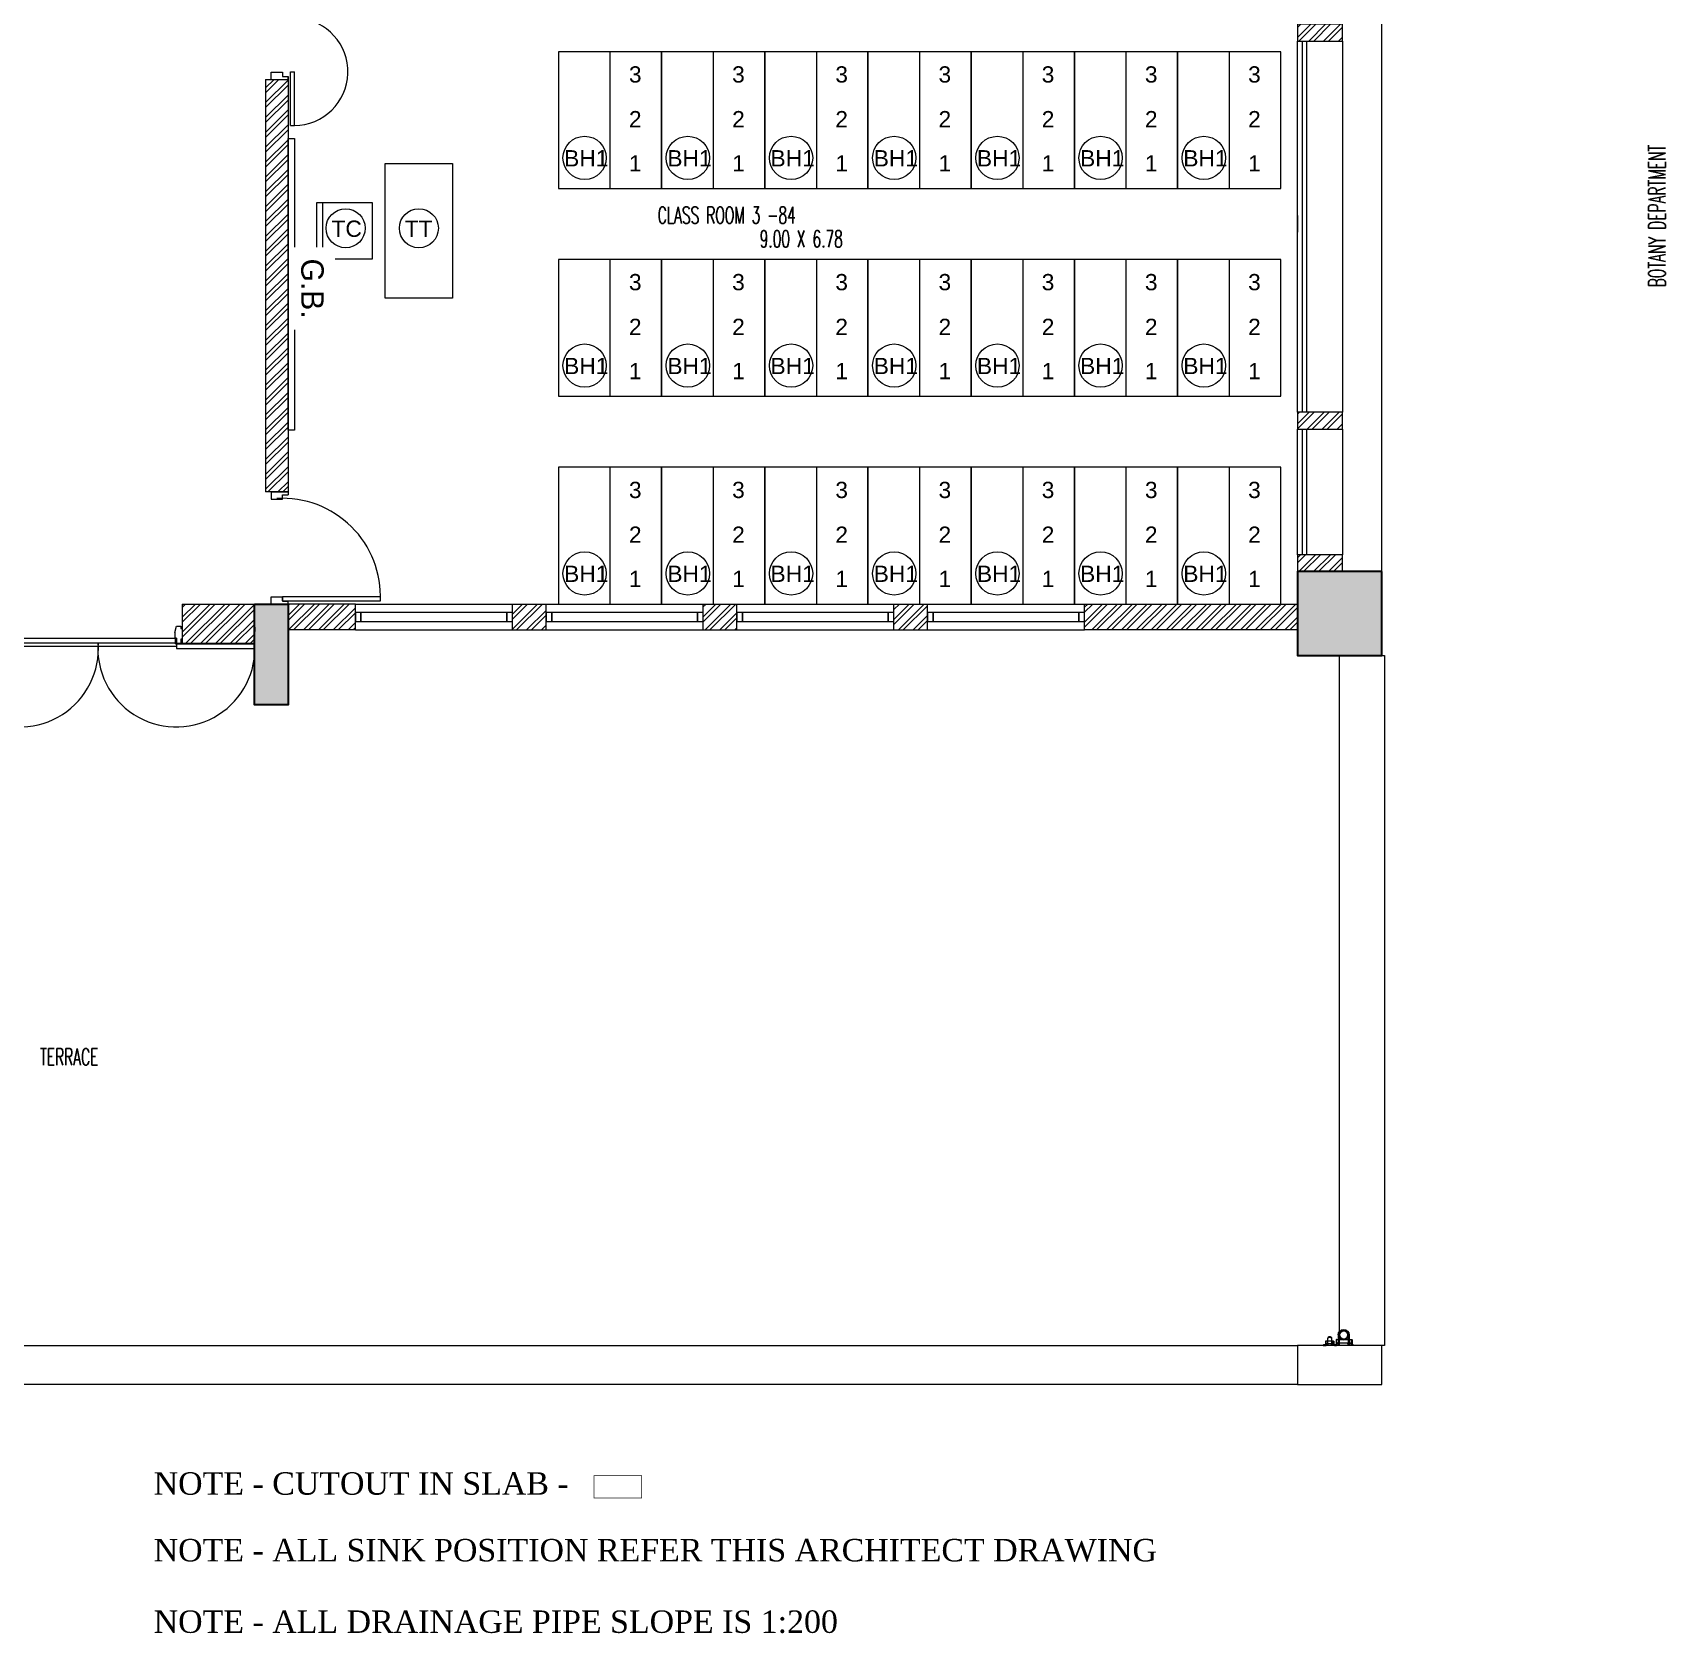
# Model space of a CAD drawing. Header units: inches. Extents: x 5899882 to 5988838, y -468923 to -96891.
# Drawn here: x 5967952 to 5982508, y -399500 to -385227 of the extents above; entities that cross this region are included whole.
import ezdxf

# ---------------------------------------------------------------- set-up
doc = ezdxf.new("R2010")
doc.units = ezdxf.units.IN
doc.header["$MEASUREMENT"] = 0
doc.linetypes.add('1', pattern=[0])
for name, color, linetype in [('0 slc sleeve', 5, 'Continuous'), ('0- SLC ARCH LAYOUT', 7, 'Continuous'), ('0- SLC HIDE BOX & CUTOUT', 6, 'Continuous'), ('0-SLC- Waste water down take', 6, 'Continuous'), ('0-SLC-100mm Soil Pipe', 190, 'Continuous'), ('0-SLC-DOMESTIC LINE', 5, 'DOMESTIC_LINE')]:
    doc.layers.add(name, color=color, linetype=linetype)
for name, color, linetype, lineweight in [('0-SLC-CLAMPS', 7, 'Continuous', 9), ('0-SLC-P-Angle', 6, 'Continuous', 0), ('ARCL-BOARD', 8, 'Continuous', 9), ('ARCL-HATCH-B', 8, 'Continuous', 5), ('ARLC-COL', 8, 'Continuous', 30), ('ARLC-DOOR-W', 8, 'Continuous', 5), ('ARLC-ELE0', 8, 'Continuous', 9), ('ARLC-FUR (NOMN)', 8, 'Continuous', 9), ('ARLC-FURN', 8, 'Continuous', 9), ('ARLC-HATCH-C', 8, 'Continuous', 5), ('ARLC-TEXT0', 8, 'Continuous', 20), ('ARLC-WALL', 8, 'Continuous', 15)]:
    doc.layers.add(name, color=color, linetype=linetype, lineweight=lineweight)
doc.styles.add('ARIAL', font='tahoma.ttf')
doc.styles.add('RS', font='simplex8.shx', dxfattribs={"width": 0.6, "height": 150})
doc.styles.get("Standard").update_dxf_attribs({"font": 'arial.ttf'})
doc.styles.add('swati', font='GOTHIC.TTF')
doc.linetypes.add('DOMESTIC_LINE', pattern='A,0.5,-0.2,["DWS",ARIAL,S=0.1,R=0,X=-0.1,Y=-0.05],-0.25', length=0.95)
pattern_1 = [(45, (-5568073.5, 103535), (-66.2912607, 66.2912607), []), (45, (-5568029.31, 103535), (-66.2912607, 66.2912607), [])]

# ---------------------------------------------------------------- blocks, each defined once
blk = doc.blocks.new('frame')
at = {"layer": 'ARLC-DOOR-W', "ltscale": 0.1}
for p, q in [((5733136, -31004), (5733136, -30979)), ((5733286, -31004), (5733286, -30939)), ((5733136, -31004), (5733286, -31004))]:
    blk.add_line(p, q, dxfattribs=at)
blk.add_lwpolyline([(5733286, -30939), (5733186, -30939), (5733186, -30979), (5733136, -30979)], dxfattribs=at)
blk = doc.blocks.new('gfhmk')
at = {"layer": 'ARLC-DOOR-W', "ltscale": 0.1}
for p, q in [((5733137, -36608), (5732262, -36608)), ((5733137, -36568), (5732263, -36568)), ((5733137, -36568), (5733137, -36608))]:
    blk.add_line(p, q, dxfattribs=at)
blk.add_arc((5733137, -36608), 875, 177.3797, 273.233, dxfattribs=at)
blk = doc.blocks.new('jjuj')
at = {"layer": 'ARLC-DOOR-W', "ltscale": 0.1}
for p, q in [((5733136, -29654), (5733136, -29679)), ((5733286, -29654), (5733286, -29719))]:
    blk.add_line(p, q, dxfattribs=at)
blk.add_lwpolyline([(5733286, -29719), (5733186, -29719), (5733186, -29679), (5733136, -29679)], dxfattribs=at)
blk = doc.blocks.new('dfg2154')
at = {"layer": 'ARLC-FURN'}
blk.add_line((5964549, -129277), (5965049, -129277), dxfattribs=at)
blk.add_lwpolyline([(5964549, -129329), (5965049, -129329), (5965049, -128829), (5964549, -128829)], close=True, dxfattribs=at)
blk = doc.blocks.new('Bennch classroom 2')
at = {"layer": 'ARLC-FURN'}
blk.add_lwpolyline([(5595529, -131192), (5596449, -131192), (5596449, -129972), (5595529, -129972)], close=True, dxfattribs=at)
blk.add_lwpolyline([(5595989, -129972), (5595989, -131192)], dxfattribs=at)
for s, p in [('3', (5596158, -130247)), ('2', (5596158, -130646)), ('1', (5596158, -131040))]:
    blk.add_text(s, height=145, dxfattribs=at).set_placement(p)
blk = doc.blocks.new('A$C250334D4')
at = {"layer": 'ARCL-HATCH-B'}
h = blk.add_hatch(dxfattribs=at)
h.set_pattern_fill('ANSI32', color=256, scale=250)
h.set_pattern_definition(pattern_1)
h.paths.add_polyline_path([(34445, -28045), (34045, -28045), (34045, -28195), (34125, -28195), (34445, -28195)])
h = blk.add_hatch(dxfattribs=at)
h.set_pattern_fill('ANSI32', color=256, scale=250)
h.set_pattern_definition(pattern_1)
h.paths.add_polyline_path([(25045, -28537), (24845, -28537), (24845, -32215), (25045, -32215)])
h = blk.add_hatch(dxfattribs=at)
h.set_pattern_fill('ANSI32', color=256, scale=250)
h.set_pattern_definition(pattern_1)
h.paths.add_polyline_path([(34445, -31505), (34045, -31505), (34045, -31655), (34125, -31655), (34445, -31655), (34445, -31655)])
h = blk.add_hatch(dxfattribs=at)
h.set_pattern_fill('ANSI32', color=256, scale=250)
h.set_pattern_definition(pattern_1)
h.paths.add_polyline_path([(34445, -32775), (34045, -32775), (34045, -32925), (34445, -32925)])
h = blk.add_hatch(dxfattribs=at)
h.set_pattern_fill('ANSI32', color=256, scale=250)
h.set_pattern_definition(pattern_1)
h.paths.add_polyline_path([(24745, -33215), (24101, -33215), (24101, -33565), (24745, -33565)])
h = blk.add_hatch(dxfattribs=at)
h.set_pattern_fill('ANSI32', color=256, scale=250)
h.set_pattern_definition(pattern_1)
h.paths.add_polyline_path([(25645, -33215), (25045, -33215), (25045, -33445), (25645, -33445)])
h = blk.add_hatch(dxfattribs=at)
h.set_pattern_fill('ANSI32', color=256, scale=250)
h.set_pattern_definition(pattern_1)
h.paths.add_polyline_path([(27345, -33215), (27045, -33215), (27045, -33445), (27345, -33445)])
h = blk.add_hatch(dxfattribs=at)
h.set_pattern_fill('ANSI32', color=256, scale=250)
h.set_pattern_definition(pattern_1)
h.paths.add_polyline_path([(29045, -33215), (28745, -33215), (28745, -33445), (29045, -33445)])
h = blk.add_hatch(dxfattribs=at)
h.set_pattern_fill('ANSI32', color=256, scale=250)
h.set_pattern_definition(pattern_1)
h.paths.add_polyline_path([(30745, -33215), (30445, -33215), (30445, -33290), (30445, -33290), (30445, -33370), (30445, -33445), (30745, -33445)])
h = blk.add_hatch(dxfattribs=at)
h.set_pattern_fill('ANSI32', color=256, scale=250)
h.set_pattern_definition(pattern_1)
h.paths.add_polyline_path([(34045, -33215), (32145, -33215), (32145, -33290), (32145, -33290), (32145, -33370), (32145, -33445), (34045, -33445)])
at = {"layer": 'ARLC-HATCH-C', "ltscale": 0.1}
for points in [[(34045, -32925), (34045, -33675), (34795, -33675), (34795, -32925)], [(24745, -34115), (24745, -33215), (25045, -33215), (25045, -34115)]]:
    blk.add_hatch(color=256, dxfattribs=at).paths.add_polyline_path(points)
at = {"layer": 'ARCL-BOARD'}
blk.add_lwpolyline([(25103, -31664), (25045, -31664), (25045, -29064), (25103, -29064)], close=True, dxfattribs=at)
at = {"layer": 'ARLC-COL'}
for points in [[(34795, -32925), (34045, -32925), (34045, -33675), (34795, -33675)], [(24745, -33215), (25045, -33215), (25045, -34115), (24745, -34115)]]:
    blk.add_lwpolyline(points, close=True, dxfattribs=at)
at = {"layer": 'ARLC-DOOR-W', "ltscale": 0.1}
for p, q in [((34085, -28195), (34085, -31505)), ((25066, -28947), (25066, -28469)), ((25066, -28469), (25101, -28469)), ((25101, -28947), (25101, -28469)), ((25066, -28947), (25101, -28947)), ((34085, -31655), (34085, -32775)), ((24049, -33571), (24748, -33571)), ((24049, -33571), (24049, -33611)), ((24049, -33611), (24748, -33611))]:
    blk.add_line(p, q, dxfattribs=at)
at = {"layer": 'ARLC-DOOR-W', "extrusion": (4.56449e-15, -1.72488e-07, 1)}
for p, q in [((24036, -33469), (24049, -33413)), ((24049, -33413), (24089, -33413)), ((24089, -33413), (24089, -33433)), ((24089, -33433), (24101, -33433)), ((24049, -33518), (24036, -33518)), ((24042, -33529), (24042, -33568)), ((24045, -33529), (24045, -33564)), ((24046, -33529), (24046, -33564)), ((24049, -33518), (24049, -33563)), ((24049, -33563), (24089, -33563)), ((24101, -33528), (24089, -33528)), ((24089, -33528), (24089, -33563))]:
    blk.add_line(p, q, dxfattribs=at)
at = {"layer": 'ARLC-DOOR-W'}
for p, q in [((24036, -33469), (24036, -33518)), ((24748, -33421), (24748, -33461)), ((22661, -33520), (24042, -33520)), ((22661, -33560), (24042, -33560)), ((24042, -33560), (24042, -33520)), ((24045, -33529), (24042, -33529)), ((24049, -33529), (24046, -33529)), ((24049, -33529), (24049, -33568)), ((25047, -33540), (25047, -33505))]:
    blk.add_line(p, q, dxfattribs=at)
for points in [[(34045, -28195), (34125, -28195), (34125, -31505), (34045, -31505)], [(34045, -31655), (34125, -31655), (34125, -32775), (34045, -32775)], [(25645, -33370), (25695, -33370), (25695, -33290), (25645, -33290)], [(25695, -33290), (25695, -33370), (26995, -33370), (26995, -33290)], [(26995, -33370), (27045, -33370), (27045, -33290), (26995, -33290)], [(27345, -33370), (27395, -33370), (27395, -33290), (27345, -33290)], [(27395, -33290), (27395, -33370), (28695, -33370), (28695, -33290)], [(28695, -33370), (28745, -33370), (28745, -33290), (28695, -33290)], [(29045, -33370), (29095, -33370), (29095, -33290), (29045, -33290)], [(29095, -33290), (29095, -33370), (30395, -33370), (30395, -33290)], [(30395, -33370), (30445, -33370), (30445, -33290), (30395, -33290)], [(30745, -33370), (30795, -33370), (30795, -33290), (30745, -33290)], [(30795, -33290), (30795, -33370), (32095, -33370), (32095, -33290)], [(32095, -33370), (32145, -33370), (32145, -33290), (32095, -33290)]]:
    blk.add_lwpolyline(points, close=True, dxfattribs=at)
blk.add_circle((24045, -33568), 3.5, dxfattribs=at)
for centre, radius, start, end in [((25101, -28469), 478, 270, 86.4367), ((22654, -33611), 700, 180, 4.1593), ((24049, -33611), 700, 175.8407, 0)]:
    blk.add_arc(centre, radius, start, end, dxfattribs=at)
at = {"layer": 'ARLC-ELE0'}
for p, q in [((34795, -32925), (34795, -26775)), ((34445, -28195), (34445, -31505)), ((34445, -31655), (34445, -32775))]:
    blk.add_line(p, q, dxfattribs=at)
at = {"layer": 'ARLC-ELE0', "ltscale": 0.006}
for p, q in [((25645, -33215), (27045, -33215)), ((27345, -33215), (28745, -33215)), ((29045, -33215), (30445, -33215)), ((30745, -33215), (32145, -33215)), ((25645, -33445), (27045, -33445)), ((27345, -33445), (28745, -33445)), ((29045, -33445), (30445, -33445)), ((30745, -33445), (32145, -33445))]:
    blk.add_line(p, q, dxfattribs=at)
at = {"layer": 'ARLC-ELE0'}
for points in [[(34420, -33675), (34820, -33675), (34820, -39825), (34420, -39825)], [(34045, -39825), (34045, -40175), (13645, -40175), (13645, -39825)], [(34795, -39825), (34045, -39825), (34045, -40175), (34795, -40175)]]:
    blk.add_lwpolyline(points, close=True, dxfattribs=at)
at = {"layer": 'ARLC-FUR (NOMN)'}
for centre, radius in [((27689, -29237), 193), ((28609, -29237), 193), ((29529, -29237), 193), ((30449, -29237), 193), ((31369, -29237), 193), ((32289, -29237), 193), ((33209, -29237), 193), ((25558, -29864), 174), ((26211, -29864), 174), ((27689, -31089), 193), ((28609, -31089), 193), ((29529, -31089), 193), ((30449, -31089), 193), ((31369, -31089), 193), ((32289, -31089), 193), ((33209, -31089), 193), ((27689, -32942), 193), ((28609, -32942), 193), ((29529, -32942), 193), ((30449, -32942), 193), ((31369, -32942), 193), ((32289, -32942), 193), ((33209, -32942), 193)]:
    blk.add_circle(centre, radius, dxfattribs=at)
at = {"layer": 'ARLC-FURN', "ltscale": 0.1}
blk.add_lwpolyline([(25911, -29287), (26511, -29287), (26511, -30487), (25911, -30487)], close=True, dxfattribs=at)
at = {"layer": 'ARLC-HATCH-C', "ltscale": 0.1}
blk.add_line((22654, -33591), (24049, -33591), dxfattribs=at)
at = {"layer": 'ARLC-WALL', "ltscale": 0.1}
for p, q in [((25045, -28512), (25045, -32215)), ((24845, -28537), (24845, -32215)), ((24845, -28537), (25045, -28537)), ((34045, -29750), (34045, -29900)), ((25045, -32215), (24845, -32215)), ((24101, -33215), (24745, -33215)), ((24101, -33215), (24101, -33565)), ((25645, -33215), (25045, -33215)), ((25645, -33445), (25645, -33215)), ((27045, -33445), (27045, -33215)), ((27045, -33215), (27345, -33215)), ((28745, -33215), (29045, -33215)), ((30445, -33215), (30745, -33215)), ((25645, -33445), (25045, -33445)), ((27045, -33445), (27345, -33445)), ((28745, -33445), (29045, -33445)), ((30445, -33445), (30745, -33445)), ((24101, -33565), (24745, -33565))]:
    blk.add_line(p, q, dxfattribs=at)
at = {"layer": 'ARLC-WALL'}
for p, q in [((27345, -33445), (27345, -33215)), ((28745, -33445), (28745, -33215)), ((29045, -33445), (29045, -33215)), ((30445, -33445), (30445, -33215)), ((30745, -33445), (30745, -33215))]:
    blk.add_line(p, q, dxfattribs=at)
for points in [[(34445, -28045), (34045, -28045), (34045, -28195), (34445, -28195)], [(34445, -31505), (34045, -31505), (34045, -31655), (34445, -31655)], [(34445, -32775), (34045, -32775), (34045, -32925), (34445, -32925)]]:
    blk.add_lwpolyline(points, close=True, dxfattribs=at)
at = {"layer": 'ARLC-WALL', "ltscale": 0.1}
blk.add_lwpolyline([(34045, -33445), (32145, -33445), (32145, -33215), (34045, -33215)], dxfattribs=at)
at = {"layer": 'ARLC-DOOR-W', "rotation": 180}
for name, p in [('jjuj', (5758181, -58191)), ('frame', (5758181, -63220)), ('gfhmk', (5758131, -69755))]:
    blk.add_blockref(name, p, dxfattribs=at)
at = {"layer": 'ARLC-DOOR-W', "xscale": -1}
blk.add_blockref('frame', (5758181, -2211), dxfattribs=at)
at = {"layer": 'ARLC-FURN'}
for p in [(-5568074, 101682), (-5567154, 101682), (-5566234, 101682), (-5565314, 101682), (-5564394, 101682), (-5563474, 101682), (-5562554, 101682), (-5568074, 99830), (-5567154, 99830), (-5566234, 99830), (-5565314, 99830), (-5564394, 99830), (-5563474, 99830), (-5562554, 99830), (-5568074, 97977), (-5567154, 97977), (-5566234, 97977), (-5565314, 97977), (-5564394, 97977), (-5563474, 97977), (-5562554, 97977)]:
    blk.add_blockref('Bennch classroom 2', p, dxfattribs=at)
at = {"layer": 'ARLC-FURN', "rotation": 270}
blk.add_blockref('dfg2154', (154628, 5934912), dxfattribs=at)
at = {"layer": 'ARLC-FUR (NOMN)'}
for s, p in [('BH1', (27506, -29313)), ('BH1', (28426, -29313)), ('BH1', (29346, -29313)), ('BH1', (30266, -29313)), ('BH1', (31186, -29313)), ('BH1', (32106, -29313)), ('BH1', (33026, -29313)), ('TC', (25432, -29941)), ('TT', (26085, -29941)), ('BH1', (27506, -31165)), ('BH1', (28426, -31165)), ('BH1', (29346, -31165)), ('BH1', (30266, -31165)), ('BH1', (31186, -31165)), ('BH1', (32106, -31165)), ('BH1', (33026, -31165)), ('BH1', (27506, -33018)), ('BH1', (28426, -33018)), ('BH1', (29346, -33018)), ('BH1', (30266, -33018)), ('BH1', (31186, -33018)), ('BH1', (32106, -33018)), ('BH1', (33026, -33018))]:
    blk.add_text(s, height=145.4, dxfattribs=at).set_placement(p)
at = {"layer": 'ARLC-TEXT0', "style": 'RS', "width": 0.6}
blk.add_text('BOTANY DEPARTMENT', height=150, rotation=90, dxfattribs=at).set_placement((37324, -30391))
for s, p in [('CLASS ROOM 3 -84', (28341, -29822)), ('9.00 X 6.78', (29250, -30034)), ('TERRACE', (22833, -37328))]:
    blk.add_text(s, height=150, dxfattribs=at).set_placement(p)
at = {"layer": 'ARCL-BOARD', "ltscale": 350, "insert": (25261, -30402), "char_height": 200, "attachment_point": 5, "rotation": 270, "style": 'swati', "bg_fill": 2}
blk.add_mtext('G.B.', dxfattribs=at)
blk = doc.blocks.new('an80')
for points in [[(-46, 0), (-46, 66), (-51, 66), (-51, 76), (-35, 76), (-35, 66), (-40, 66), (-40, 0)], [(46, 0), (46, 66), (51, 66), (51, 76), (35, 76), (35, 66), (40, 66), (40, 0)]]:
    blk.add_lwpolyline(points)
for radius in [46, 40]:
    blk.add_arc((0, 0), radius, 180, 360)
blk = doc.blocks.new('80mm')
at = {"layer": '0-SLC- Waste water down take', "const_width": 5}
blk.add_lwpolyline([(-37.5, 0, 1), (37.5, 0, 1)], format="xyb", close=True, dxfattribs=at)
at = {"layer": '0-SLC- Waste water down take'}
for radius in [40, 35]:
    blk.add_circle((0, 0), radius, dxfattribs=at)
blk = doc.blocks.new('DSF')
at = {"layer": '0-SLC-CLAMPS'}
for points in [[(1498.45, 220.321), (1498.447, 220.321, -0.414214), (1498.442, 220.327), (1498.442, 220.327), (1498.461, 220.327), (1498.461, 220.274, -0.414214), (1498.456, 220.279), (1498.456, 220.316, 0.414214)], [(1498.604, 220.321), (1498.608, 220.321, 0.414214), (1498.613, 220.327), (1498.613, 220.327), (1498.593, 220.327), (1498.593, 220.274, 0.414214), (1498.599, 220.279), (1498.599, 220.316, -0.414214)]]:
    blk.add_lwpolyline(points, format="xyb", close=True, dxfattribs=at)
blk.add_lwpolyline([(1498.593, 220.306), (1498.461, 220.306), (1498.461, 220.274), (1498.593, 220.274)], close=True, dxfattribs=at)
at = {"layer": '0-SLC- Waste water down take', "lineweight": 0, "ltscale": 12, "xscale": 0.0010714285714286, "yscale": 0.0010714285714286, "zscale": 0.0010714285714286}
blk.add_blockref('80mm', (1498.524, 220.234), dxfattribs=at)
at = {"layer": '0-SLC-CLAMPS', "xscale": 0.0010714285714286, "yscale": 0.0010714285714286, "zscale": 0.0010714285714286}
blk.add_blockref('an80', (1498.524, 220.234), dxfattribs=at)

msp = doc.modelspace()

# ---------------------------------------------------------------- linework, layer by layer
at = {"layer": '0- SLC HIDE BOX & CUTOUT', "const_width": 5}
msp.add_lwpolyline([(5972957, -398093.8), (5973380.5, -398093.8), (5973380.5, -398293.8), (5972957, -398293.8)], close=True, dxfattribs=at)

# ---------------------------------------------------------------- block references
at = {"layer": '0- SLC ARCH LAYOUT'}
msp.add_blockref('A$C250334D4', (5945183.9, -357106.9), dxfattribs=at)

# ---------------------------------------------------------------- texts
at = {"layer": '0 slc sleeve', "color": 0, "char_height": 200, "attachment_point": 1, "style": 'ARIAL'}
for s, insert, width in [('{\\fTimes New Roman|b0|i0|c0|p18;NOTE - CUTOUT IN SLAB -}', (5969030.5, -398063.3, 0), 5970.763), ('{\\fTimes New Roman|b0|i0|c0|p18;NOTE - ALL SINK POSITION REFER THIS ARCHITECT DRAWING }', (5969030.5, -398657.8, 0), 9073.06), ('{\\fTimes New Roman|b0|i0|c0|p18;NOTE - ALL DRAINAGE PIPE SLOPE IS 1:200}', (5969030.5, -399295.3, 0), 9073.06)]:
    msp.add_mtext(s, dxfattribs=dict(at, insert=insert, width=width))

# ---------------------------------------------------------------- next in the draw order: linework, layer by layer
at = {"layer": '0-SLC-DOMESTIC LINE', "color": 5, "linetype": '1', "const_width": 3.2}
msp.add_lwpolyline([(5979514.6, -396892.7, 1), (5979514.6, -396858.6, 1), (5979514.6, -396892.7)], format="xyb", dxfattribs=at)
at = {"layer": '0-SLC-P-Angle', "color": 0}
for points in [[(5979472.8, -396927), (5979463, -396927, 0.4142136), (5979458.1, -396931.9), (5979458.1, -396931.9), (5979482.5, -396931.9), (5979482.5, -396892.7, 0.4142136), (5979477.6, -396897.6), (5979477.6, -396922.1, -0.4142136)], [(5979532.5, -396871.9), (5979532.5, -396917.8), (5979529.8, -396917.8), (5979529.8, -396923.1), (5979538.4, -396923.1), (5979538.4, -396917.8), (5979535.7, -396917.8), (5979535.7, -396871.9, 0.80169), (5979494.5, -396871.9), (5979494.5, -396917.8), (5979491.9, -396917.8), (5979491.9, -396923.1), (5979500.4, -396923.1), (5979500.4, -396917.8), (5979497.7, -396917.8), (5979497.7, -396871.9, -0.7661365)], [(5979557.1, -396927), (5979566.9, -396927, -0.4142136), (5979571.8, -396931.9), (5979571.8, -396931.9), (5979547.4, -396931.9), (5979547.4, -396892.7, -0.4142136), (5979552.2, -396897.6), (5979552.2, -396922.1, 0.4142136)]]:
    msp.add_lwpolyline(points, format="xyb", close=True, dxfattribs=at)
msp.add_lwpolyline([(5979547.5, -396892.7), (5979547.5, -396917.5), (5979482.5, -396917.5), (5979482.5, -396892.7)], close=True, dxfattribs=at)

# ---------------------------------------------------------------- next in the draw order: block references
at = {"layer": '0-SLC-100mm Soil Pipe', "color": 30, "xscale": -1000, "yscale": 1000, "zscale": 1000, "rotation": 180}
msp.add_blockref('DSF', (4481116.4, -176605.2), dxfattribs=at)

doc.saveas('drawing.dxf')
